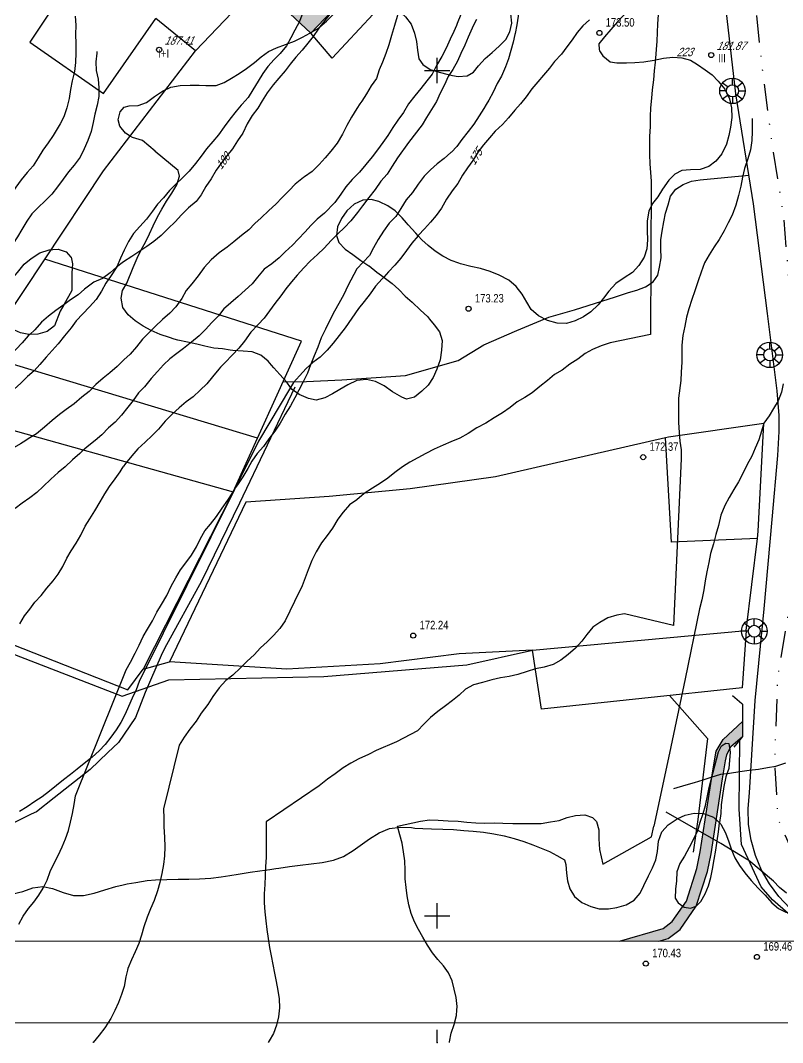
# Model space of a CAD drawing. Header units: metres. Extents: x 523256 to 524015, y 4669220 to 4669814.
# Drawn here: x 523450.7 to 523540.9, y 4669285 to 4669405.9 of the extents above; entities that cross this region are included whole.
import ezdxf
from ezdxf.enums import TextEntityAlignment as Align

# ---------------------------------------------------------------- set-up
doc = ezdxf.new("R2010")
doc.units = ezdxf.units.M
doc.header["$MEASUREMENT"] = 0
doc.header["$PDSIZE"] = -1
doc.linetypes.add('MORSE_D', pattern=[31.75, 12.7, -6.35, 0, -6.35, 0, -6.35])
for name, color, linetype in [('031006 Cota terreno', 9, 'Continuous'), ('031007 Cota edificio', 7, 'Continuous'), ('032011 Curva cada 1 m', 40, 'Continuous'), ('032015 Curva cada 5 m', 34, 'Continuous'), ('032022 Curva cada 1 m de baja fiabilidad', 40, 'Continuous'), ('032023 Curva cada 5 m de baja fiabilidad', 34, 'Continuous'), ('033006 Texto cota terreno', 9, 'Continuous'), ('033007 Texto cota edificio', 9, 'Continuous'), ('033015 Texto curva maestra', 42, 'Continuous'), ('042002 Arroyo', 4, 'Continuous'), ('042014 Rio baja fiabilidad', 142, 'Continuous'), ('052001 Edificacion', 2, 'Continuous'), ('052016 Cobertizo', 7, 'Continuous'), ('053009 Texto altura edificio predominante', 7, 'Continuous'), ('063002 Texto portal', 7, 'Continuous'), ('072001 Borde aglomerado u hormigon', 7, 'Continuous'), ('072010 Obra fabrica', 1, 'Continuous'), ('082001 Valla Alambrada', 7, 'ALAMBRADA'), ('082002 Muro Tapia', 6, 'Continuous'), ('082004 Linde', 3, 'Continuous'), ('082009 Linde Antigua', 104, 'Continuous'), ('102002 Zona arbolada', 3, 'MASA'), ('141001 Farola baculo', 7, 'Continuous'), ('202001 Eje Calle', 254, 'MORSE_D'), ('990001 Sombreados', 7, 'Continuous'), ('992007 Cuadricula', 7, 'Continuous'), ('993007 Textos cuadricula', 7, 'Continuous')]:
    doc.layers.add(name, color=color, linetype=linetype)
doc.layers.add('992006 Lineas cajetin', color=7, linetype='Continuous', lineweight=0)
doc.styles.get("Standard").update_dxf_attribs({"font": 'arial.ttf'})
doc.linetypes.add('ALAMBRADA', pattern='A,3,[131,GEOGRAMA.SHX,S=0.5,R=0,X=0,Y=0],3', length=6)
doc.linetypes.add('MASA', pattern='A,0.0001,[130,GEOGRAMA.SHX,S=0.5,R=180,X=0,Y=0],-2.9', length=2.9001)

# ---------------------------------------------------------------- blocks, each defined once
blk = doc.blocks.new('COTAP')
at = {"color": 0}
blk.add_circle((0, 0), 0.3, dxfattribs=at)
blk = doc.blocks.new('FAROLAG')
at = {"color": 0}
for p, q in [((0, 0.71), (0, 1.51)), ((-0.71, 0), (-1.51, 0)), ((-1.17, 0.96), (-0.51, 0.49)), ((1.17, 0.95), (0.55, 0.45)), ((0.71, 0), (1.51, 0)), ((-1.17, -0.95), (-0.51, -0.48)), ((0, -0.71), (0, -1.51)), ((1.13, -1), (0.51, -0.49))]:
    blk.add_line(p, q, dxfattribs=at)
for radius in [1.51, 0.71]:
    blk.add_circle((0, 0), radius, dxfattribs=at)

msp = doc.modelspace()

# ---------------------------------------------------------------- hatches: boundary and pattern name
at = {"layer": '990001 Sombreados', "true_color": 0xafafaf}
msp.add_hatch(color=253, dxfattribs=at).paths.add_polyline_path([(523479.45849, 4669409.71038), (523480.12849, 4669409.07038), (523485.04849, 4669404.39038), (523488.31849, 4669407.82038), (523487.09849, 4669408.97038), (523488.28849, 4669410.22038), (523488.74849, 4669409.79038), (523495.36849, 4669416.73038), (523495.05849, 4669417.03038), (523497.59849, 4669421.09038), (523492.15849, 4669426.41038), (523488.83849, 4669422.96038), (523479.86849, 4669414.39038), (523481.98849, 4669412.36038), (523481.26849, 4669411.61038), (523480.54849, 4669410.85038)], flags=0)
at = {"layer": '990001 Sombreados'}
msp.add_hatch(color=4, dxfattribs=at).paths.add_polyline_path([(523521.60432, 4669297.00038), (523526.77849, 4669298.51038), (523527.83849, 4669299.31038), (523529.50849, 4669301.71038), (523530.76849, 4669305.57038), (523531.15849, 4669307.55038), (523532.50849, 4669316.39038), (523532.86849, 4669318.55038), (523533.03849, 4669319.46038), (523533.84849, 4669320.83038), (523536.15849, 4669322.98038), (523536.15849, 4669322.71038), (523536.15849, 4669321.19038), (523534.76849, 4669320.02038), (523534.28849, 4669319.04038), (523534.14849, 4669318.32038), (523533.79849, 4669316.19038), (523532.43849, 4669307.33038), (523532.02849, 4669305.24038), (523530.68849, 4669301.12038), (523528.78849, 4669298.39038), (523527.36849, 4669297.32038), (523526.26831, 4669297.00038)], flags=0)

# ---------------------------------------------------------------- linework, layer by layer
at = {"layer": '032011 Curva cada 1 m'}
for points, elevation in [([(523528.21, 4669430.78), (523527.41, 4669430.02), (523520.54, 4669421.08), (523518.49, 4669418.89), (523512.4, 4669418.25), (523510.5, 4669413.83), (523510.37, 4669412.78), (523510.25, 4669411.68), (523510.13, 4669410.68), (523510.05, 4669409.66), (523509.91, 4669408.66), (523509.76, 4669407.54), (523509.59, 4669406.4), (523509.45, 4669405.39), (523509.25, 4669404.37), (523509.21, 4669404.23)], 174), ([(523526.19, 4669406.56), (523526.08, 4669405.51), (523526.02, 4669403.45), (523525.81, 4669400.97), (523525.7, 4669399.95), (523525.61, 4669398.88), (523525.47, 4669397.72), (523525.38, 4669396.71), (523525.26, 4669395.58), (523525.21, 4669394.55), (523525.22, 4669393.35), (523525.16, 4669392.17), (523525.14, 4669391.15), (523525.14, 4669390.06), (523525.18, 4669388.96), (523525.25, 4669387.91), (523525.36, 4669386.89), (523525.27, 4669368.76), (523520.47, 4669367.76), (523519.42, 4669367.42), (523518.41, 4669366.99), (523517.52, 4669366.52), (523516.65, 4669365.86), (523515.72, 4669365.23), (523514.82, 4669364.54), (523513.9, 4669364.01), (523513.07, 4669363.31), (523512.17, 4669362.59), (523511.25, 4669361.86), (523510.4, 4669361.32), (523509.48, 4669360.78), (523508.64, 4669360.11), (523507.73, 4669359.51), (523506.76, 4669358.9), (523505.76, 4669358.27), (523504.7, 4669357.71), (523503.69, 4669357.04), (523502.69, 4669356.49), (523501.64, 4669356.05), (523500.71, 4669355.67), (523499.67, 4669355.21), (523498.68, 4669354.7), (523497.74, 4669354.16), (523496.79, 4669353.64), (523495.92, 4669353.1), (523495.01, 4669352.44), (523494.17, 4669351.75), (523493.3, 4669351.18), (523492.37, 4669350.59), (523491.35, 4669349.94), (523490.5, 4669349.22), (523489.65, 4669348.59), (523488.88, 4669347.76), (523488.25, 4669346.92), (523487.61, 4669345.85), (523486.97, 4669344.97), (523486.32, 4669344.11), (523485.69, 4669343.06), (523485.18, 4669342.04), (523484.75, 4669340.93), (523484.39, 4669339.98), (523484.04, 4669339.04), (523483.14, 4669337.19), (523482.01, 4669334.89), (523481.37, 4669333.97), (523480.65, 4669333.14), (523479.88, 4669332.42), (523479.11, 4669331.71), (523478.34, 4669330.88), (523477.53, 4669330.1), (523476.71, 4669329.32), (523475.83, 4669328.46), (523474.99, 4669327.82), (523474.19, 4669326.98), (523473.47, 4669325.95), (523472.88, 4669325), (523472.08, 4669323.96), (523471.47, 4669323), (523470.75, 4669322.07), (523470.07, 4669321.12), (523469.48, 4669320.18), (523467.63, 4669312.64), (523467.65, 4669311.51), (523467.67, 4669310.51), (523467.73, 4669309.29), (523467.77, 4669308.15), (523467.74, 4669307.08), (523467.63, 4669306.07), (523467.42, 4669305), (523467.19, 4669303.92), (523466.9, 4669302.95), (523466.5, 4669301.8), (523466.09, 4669300.83), (523465.68, 4669299.82), (523465.3, 4669298.7), (523465, 4669297.72), (523464.7, 4669296.71), (523464.28, 4669295.74), (523463.81, 4669294.78), (523463.4, 4669293.78), (523463.35, 4669293.57)], 173), ([(523484.09, 4669406.85), (523483.71, 4669405.78), (523483.17, 4669404.75), (523482.69, 4669403.86), (523482.18, 4669402.9), (523481.44, 4669402.01), (523480.7, 4669401.29), (523479.98, 4669400.46), (523479.36, 4669399.62), (523478.83, 4669398.73), (523478.2, 4669397.72), (523477.64, 4669396.81), (523476.91, 4669396), (523476.8, 4669395.88)], 179), ([(523502.83, 4669406.61), (523502.38, 4669405.56), (523502.29, 4669405.33)], 177), ([(523457.16, 4669406.4), (523457.23, 4669405.35), (523457.21, 4669404.23), (523457.22, 4669403.17), (523457.24, 4669402.09), (523457.2, 4669400.94), (523457.07, 4669399.87), (523456.82, 4669398.77), (523456.6, 4669397.74), (523456.43, 4669396.68), (523456.16, 4669395.57), (523455.8, 4669394.5), (523455.38, 4669393.66), (523454.55, 4669392.31), (523453.98, 4669391.44), (523453.32, 4669390.57), (523452.79, 4669389.65), (523452.2, 4669388.71), (523451.46, 4669387.91), (523450.76, 4669387.05), (523450.13, 4669386.18), (523449.55, 4669385.33), (523449.46, 4669385.22)], 182), ([(523504.65, 4669406.02), (523504.48, 4669405.67)], 176), ([(523459.74, 4669402.24), (523459.71, 4669402.04), (523459.62, 4669401.03), (523459.64, 4669399.97), (523459.88, 4669398.97), (523459.96, 4669397.95), (523459.94, 4669396.9), (523459.75, 4669395.9), (523459.48, 4669394.84), (523459.28, 4669393.83), (523459.04, 4669392.79), (523458.64, 4669391.72), (523458.21, 4669390.73), (523457.74, 4669389.74), (523457.05, 4669388.8), (523456.37, 4669387.99), (523455.75, 4669387.13), (523455.06, 4669386.22)], 181), ([(523490.86, 4669396.05), (523490.5, 4669395.51), (523489.86, 4669394.45), (523489.33, 4669393.48), (523488.81, 4669392.46), (523488.18, 4669391.41), (523487.43, 4669390.43), (523486.74, 4669389.67), (523486.05, 4669388.87), (523485.2, 4669388.04), (523484.29, 4669387.41)], 178), ([(523505.83, 4669395.97), (523505.54, 4669395.48), (523504.99, 4669394.61), (523504.35, 4669393.65), (523503.68, 4669392.77), (523502.94, 4669391.81), (523502.33, 4669391), (523501.69, 4669390.33)], 174), ([(523537.3, 4669394.32), (523537.28, 4669393.87), (523537.28, 4669392.78), (523537.26, 4669391.71), (523537.12, 4669390.59), (523536.79, 4669389.52), (523536.39, 4669388.38), (523536.15, 4669387.36), (523535.95, 4669386.29), (523535.7, 4669385.2), (523535.38, 4669384.07), (523534.94, 4669382.89), (523534.47, 4669381.97), (523533.98, 4669381.01), (523533.4, 4669380), (523532.8, 4669379.11), (523532.22, 4669378.19), (523531.66, 4669377.23), (523531.25, 4669376.15), (523530.91, 4669375.09), (523530.5, 4669373.91), (523530.14, 4669372.89), (523529.8, 4669371.78), (523529.53, 4669370.8), (523529.31, 4669369.74), (523529.08, 4669368.65), (523528.97, 4669367.5), (523528.98, 4669366.5), (523528.97, 4669365.47), (523528.91, 4669364.32), (523528.84, 4669363.3), (523528.56, 4669361.23), (523528.57, 4669359.41), (523528.59, 4669358.34), (523528.65, 4669357.16), (523528.75, 4669356.15), (523528.9, 4669355.11), (523528.89, 4669354.06), (523527.97, 4669334.34), (523522.18, 4669335.72), (523521.29, 4669335.57), (523520.21, 4669335.24), (523519.27, 4669334.7), (523518.44, 4669334.12), (523517.73, 4669333.29), (523517.12, 4669332.48), (523516.38, 4669331.65), (523515.52, 4669330.9), (523514.65, 4669330.23), (523513.73, 4669329.74), (523512.68, 4669329.41), (523511.67, 4669329.19), (523510.65, 4669328.9), (523509.57, 4669328.54), (523508.52, 4669328.32), (523507.52, 4669328.15), (523506.49, 4669327.9), (523505.37, 4669327.61), (523504.33, 4669327.31), (523503.38, 4669326.82), (523502.62, 4669326.1), (523501.82, 4669325.47), (523501, 4669324.82), (523500.1, 4669324.15), (523499.23, 4669323.45), (523498.43, 4669322.67), (523497.69, 4669321.89), (523495.19, 4669320.58), (523492.79, 4669319.56), (523491.89, 4669319.07), (523490.74, 4669318.55), (523489.78, 4669318.04), (523488.88, 4669317.49), (523487.93, 4669316.8), (523487.04, 4669316.14), (523486.03, 4669315.35), (523479.75, 4669311.13), (523479.78, 4669310.04), (523479.75, 4669308.96), (523479.76, 4669307.91), (523479.76, 4669306.9), (523479.7, 4669305.81), (523479.64, 4669304.74), (523479.6, 4669303.7), (523479.52, 4669302.61), (523479.52, 4669301.52), (523479.61, 4669300.45), (523479.71, 4669299.38), (523479.83, 4669298.38)], 172), ([(523475.55, 4669372.48), (523474.77, 4669371.79), (523474.11, 4669370.96), (523473.34, 4669370.18), (523472.6, 4669369.37), (523471.85, 4669368.59), (523470.92, 4669367.85), (523470.79, 4669367.75)], 177), ([(523478.84, 4669369.96), (523478.78, 4669369.9), (523477.94, 4669369.03), (523477.22, 4669367.96), (523476.55, 4669367.14), (523475.75, 4669366.32), (523474.9, 4669365.45), (523474.37, 4669364.88)], 176), ([(523485.03, 4669365.18), (523484.66, 4669364.17), (523484.12, 4669363.1), (523483.62, 4669362.18), (523483.17, 4669361.26), (523482.63, 4669360.33), (523482.01, 4669359.33), (523481.57, 4669358.56)], 174), ([(523540.97, 4669362.94), (523540.77, 4669361.95), (523540.37, 4669360.91), (523539.83, 4669359.99), (523539.3, 4669359.13), (523538.69, 4669358.29), (523538.42, 4669357.32), (523538.07, 4669356.3), (523537.64, 4669355.31), (523537.24, 4669354.37), (523536.7, 4669353.38), (523536.21, 4669352.31), (523535.69, 4669351.35), (523535.13, 4669350.41), (523534.56, 4669349.49), (523534.08, 4669348.53), (523533.6, 4669347.37), (523533.32, 4669346.18), (523533, 4669345.1), (523532.72, 4669343.98), (523532.37, 4669342.85), (523532.15, 4669341.8), (523531.93, 4669340.67), (523531.74, 4669339.63), (523531.59, 4669338.55), (523531.35, 4669337.37), (523531.05, 4669336.3), (523529.36, 4669328.02), (523527.5, 4669319.25)], 171), ([(523451.31, 4669356.22), (523450.69, 4669355.83), (523449.65, 4669355.22)], 178), ([(523457.96, 4669354.92), (523457.72, 4669354.69), (523456.83, 4669353.95), (523455.98, 4669353.11), (523455.13, 4669352.42), (523454.26, 4669351.63), (523453.38, 4669350.77), (523452.62, 4669350.07), (523451.8, 4669349.43), (523450.87, 4669348.81), (523450.05, 4669348.16)], 177), ([(523450.59, 4669334.55), (523451.15, 4669335.49), (523451.81, 4669336.27), (523452.4, 4669337.1), (523453.12, 4669337.9), (523453.81, 4669338.76), (523454.54, 4669339.6), (523455.14, 4669340.4), (523455.69, 4669341.32), (523456.18, 4669342.29), (523456.69, 4669343.18), (523457.27, 4669344.06), (523457.81, 4669345.03), (523458.34, 4669346.07), (523458.88, 4669346.95), (523459.48, 4669347.9), (523460.13, 4669348.96), (523460.68, 4669349.9), (523461.24, 4669350.79), (523461.88, 4669351.68), (523462.47, 4669352.53), (523462.85, 4669353.12)], 176), ([(523450.47, 4669298.99), (523451.02, 4669299.96), (523451.63, 4669300.84), (523452.26, 4669301.61), (523452.86, 4669302.42), (523453.38, 4669303.28), (523453.84, 4669304.22), (523454.2, 4669305.23), (523454.65, 4669306.15), (523455.14, 4669307.11), (523455.63, 4669308.14), (523456.02, 4669309.09), (523456.37, 4669310.09), (523456.62, 4669311.06), (523456.83, 4669312.08), (523457.03, 4669313.15), (523457.21, 4669314.19), (523463.21, 4669329.11), (523463.69, 4669330), (523464.25, 4669331.06), (523464.74, 4669332.01), (523465.22, 4669333.02), (523465.72, 4669333.91), (523466.31, 4669334.9), (523466.82, 4669335.9), (523467.39, 4669336.81), (523468.02, 4669337.9), (523468.53, 4669338.98), (523469.07, 4669339.96), (523469.63, 4669340.91), (523470.26, 4669341.74), (523470.93, 4669342.67), (523471.54, 4669343.64), (523472, 4669344.63), (523472.51, 4669345.52), (523473.18, 4669346.32), (523473.87, 4669347.24), (523474.56, 4669348.23), (523475.22, 4669349.17), (523475.83, 4669350.06), (523476.19, 4669350.69)], 174), ([(523502.34, 4669288.82), (523502.37, 4669289.25), (523502.25, 4669290.32), (523502.04, 4669291.33), (523501.77, 4669292.29), (523501.35, 4669293.23), (523500.75, 4669294.06), (523500.09, 4669294.84), (523499.44, 4669295.63), (523498.85, 4669296.51), (523498.3, 4669297.48), (523497.82, 4669298.38), (523497.34, 4669299.3), (523496.95, 4669300.28), (523496.67, 4669301.3), (523496.46, 4669302.34), (523496.34, 4669303.35), (523496.23, 4669304.38), (523496.22, 4669305.4), (523496.19, 4669306.51), (523496.04, 4669307.55), (523495.86, 4669308.57), (523495.6, 4669309.58), (523495.33, 4669310.59), (523498.04, 4669311.2), (523499.09, 4669311.33), (523500.14, 4669311.29), (523501.32, 4669311.24), (523502.5, 4669311.18), (523503.52, 4669311.07), (523504.6, 4669310.98), (523505.67, 4669310.95), (523506.75, 4669310.98), (523507.79, 4669310.94), (523508.95, 4669310.91), (523510.08, 4669310.92), (523511.23, 4669310.92), (523512.34, 4669310.93), (523513.42, 4669311.1), (523514.44, 4669311.27), (523515.41, 4669311.63), (523516.39, 4669311.84), (523517.49, 4669311.92), (523518.38, 4669311.61), (523518.88, 4669311.15), (523519.13, 4669310.15), (523519.14, 4669309.08), (523519.23, 4669307.84), (523519.64, 4669306.11), (523525.4, 4669309.34), (523525.66, 4669310.59)], 171), ([(523541.36, 4669302.69), (523540.55, 4669303.36), (523539.84, 4669304.09), (523536.9, 4669306.53), (523536.64, 4669306.68)], 169)]:
    msp.add_lwpolyline(points, dxfattribs=dict(at, elevation=elevation))
at = {"layer": '032015 Curva cada 5 m'}
for points, elevation in [([(523487.45849, 4669406.92038), (523487.17849, 4669406.50038), (523486.53849, 4669405.69038), (523486.11849, 4669405.15038)], 180), ([(523497.74849, 4669380.43038), (523497.02849, 4669379.55038), (523496.36849, 4669378.69038), (523495.70849, 4669377.78038), (523495.01849, 4669376.97038), (523494.24849, 4669376.16038), (523493.68849, 4669375.53038)], 175), ([(523464.93849, 4669378.71038), (523464.79849, 4669378.62038), (523463.86849, 4669377.99038), (523462.89849, 4669377.35038), (523462.04849, 4669376.73038), (523461.28849, 4669376.07038), (523460.37849, 4669375.40038), (523459.35849, 4669374.96038), (523458.27849, 4669374.13038), (523457.49849, 4669373.46038), (523456.58849, 4669372.85038), (523455.80849, 4669372.28038)], 180), ([(523451.78849, 4669368.77038), (523451.59849, 4669368.59038), (523450.88849, 4669367.76038), (523450.16849, 4669367.02038), (523449.34849, 4669366.19038), (523448.53849, 4669365.50038)], 180), ([(523482.64849, 4669362.50038), (523478.84849, 4669356.13038), (523464.73849, 4669327.73038), (523464.36849, 4669326.73038), (523463.91849, 4669325.73038), (523463.48849, 4669324.76038), (523463.05849, 4669323.83038), (523462.55849, 4669322.87038), (523462.00849, 4669321.99038), (523461.38849, 4669321.13038), (523460.70849, 4669320.26038), (523459.98849, 4669319.50038), (523459.15849, 4669318.76038), (523458.23849, 4669318.01038), (523457.37849, 4669317.35038), (523456.58849, 4669316.71038), (523455.78849, 4669316.08038), (523454.94849, 4669315.41038), (523454.13849, 4669314.72038), (523453.26849, 4669314.08038), (523452.38849, 4669313.50038), (523451.48849, 4669312.90038), (523450.57849, 4669312.34038)], 175), ([(523531.48849, 4669312.08038), (523531.76849, 4669313.06038), (523532.02849, 4669314.18038), (523532.22849, 4669315.18038), (523533.29849, 4669319.39038), (523533.67849, 4669320.09038), (523534.17849, 4669320.41038), (523534.53849, 4669320.37038), (523534.68849, 4669319.35038), (523534.53849, 4669317.41038), (523534.18849, 4669316.42038), (523533.93849, 4669315.30038), (523533.76849, 4669314.22038), (523533.64849, 4669313.14038), (523533.57849, 4669312.09038), (523533.44849, 4669311.05038), (523533.43849, 4669310.99038)], 170)]:
    msp.add_lwpolyline(points, dxfattribs=dict(at, elevation=elevation))
at = {"layer": '032022 Curva cada 1 m de baja fiabilidad'}
for points, elevation in [([(523495.57, 4669409), (523495.51, 4669408.54), (523495.48, 4669407.38), (523495.28, 4669406.39), (523494.95, 4669405.31), (523494.6, 4669404.13), (523494.3, 4669403.01), (523493.95, 4669402.01), (523493.55, 4669400.99), (523493.14, 4669400.05), (523492.84, 4669399.06), (523492.21, 4669398.17), (523491.65, 4669397.23), (523491.09, 4669396.38), (523490.86, 4669396.05)], 178), ([(523502.29, 4669405.33), (523502, 4669404.6), (523501.56, 4669403.68), (523501.09, 4669402.64), (523500.55, 4669401.64), (523499.93, 4669400.57), (523499.42, 4669399.55), (523498.79, 4669398.75), (523498.08, 4669397.86), (523497.35, 4669396.98), (523496.63, 4669396.03), (523496.02, 4669395.04), (523495.36, 4669394.13), (523494.77, 4669393.25), (523494.16, 4669392.31), (523493.58, 4669391.47), (523492.94, 4669390.62), (523492.33, 4669389.78), (523491.58, 4669388.85), (523490.81, 4669387.98), (523489.94, 4669387.08), (523489.19, 4669386.24), (523488.61, 4669385.36), (523487.88, 4669384.37), (523486.69, 4669383.12), (523485.82, 4669382.42), (523485.05, 4669381.66), (523484.38, 4669380.89), (523483.57, 4669380.05), (523482.87, 4669379.32), (523482.03, 4669378.54), (523481.31, 4669377.82), (523480.42, 4669377.12), (523479.54, 4669376.47), (523478.75, 4669375.54), (523478.1, 4669374.75), (523477.28, 4669374), (523476.44, 4669373.25), (523475.57, 4669372.5), (523475.55, 4669372.48)], 177), ([(523504.48, 4669405.67), (523504.17, 4669405.01), (523503.68, 4669403.94), (523503.29, 4669402.97), (523502.83, 4669402), (523502.43, 4669401.08), (523501.86, 4669400.12), (523501.33, 4669399.26), (523500.88, 4669398.3), (523500.37, 4669397.3), (523499.93, 4669396.33), (523499.32, 4669395.39), (523498.73, 4669394.43), (523498.23, 4669393.55), (523496.6, 4669391.48), (523495.31, 4669389.64), (523494.69, 4669388.69), (523494.1, 4669387.71), (523493.33, 4669386.9), (523492.67, 4669385.91), (523491.93, 4669384.95), (523491.16, 4669383.98), (523490.56, 4669383.18), (523489.79, 4669382.19), (523489.06, 4669381.4), (523488.26, 4669380.68), (523487.47, 4669379.87), (523486.65, 4669378.98), (523485.84, 4669378.23), (523484.98, 4669377.45), (523484.23, 4669376.63), (523483.44, 4669375.79), (523482.77, 4669374.99), (523482.11, 4669374.17), (523481.52, 4669373.35), (523480.78, 4669372.43), (523480.17, 4669371.54), (523479.53, 4669370.69), (523478.84, 4669369.96)], 176), ([(523509.21, 4669404.23), (523508.99, 4669403.34), (523508.74, 4669402.34), (523508.47, 4669401.35), (523508.11, 4669400.41), (523507.63, 4669399.32), (523507.12, 4669398.45), (523506.62, 4669397.43), (523506.14, 4669396.49), (523505.83, 4669395.97)], 174), ([(523476.8, 4669395.88), (523476.2, 4669395.19), (523475.48, 4669394.25), (523474.81, 4669393.31), (523474.13, 4669392.37), (523473.44, 4669391.59), (523472.69, 4669390.71), (523472.08, 4669389.86), (523471.41, 4669388.99), (523470.65, 4669388.09), (523469.83, 4669387.25), (523469.1, 4669386.57), (523468.32, 4669385.8), (523467.6, 4669384.93), (523466.91, 4669384.16), (523466.3, 4669383.33), (523465.6, 4669382.39), (523464.8, 4669381.53), (523464.07, 4669380.7), (523463.48, 4669379.76), (523462.94, 4669378.73), (523462.53, 4669377.8), (523462.1, 4669376.78), (523461.41, 4669375.74), (523460.8, 4669374.85), (523460.29, 4669373.88), (523459.66, 4669372.89), (523458.84, 4669372.03), (523458.06, 4669371.2), (523457.27, 4669370.37), (523456.68, 4669369.53), (523455.89, 4669368.62), (523455.14, 4669367.66), (523454.45, 4669366.88), (523453.73, 4669366.08), (523452.99, 4669365.22), (523452.32, 4669364.46), (523451.53, 4669363.81), (523450.72, 4669363), (523449.94, 4669362.3)], 179), ([(523501.69, 4669390.33), (523501.63, 4669390.27), (523500.82, 4669389.59), (523500, 4669388.94), (523499.21, 4669388.25), (523498.48, 4669387.49), (523497.75, 4669386.56), (523497.1, 4669385.56), (523496.34, 4669384.68), (523495.7, 4669383.66), (523495.1, 4669382.72), (523494.34, 4669381.92), (523493.65, 4669381), (523493.03, 4669379.99), (523492.49, 4669379), (523491.99, 4669378.1), (523490.5, 4669376.54), (523489.43, 4669374.53), (523488.96, 4669373.51), (523488.36, 4669372.44), (523487.85, 4669371.5), (523487.29, 4669370.47), (523486.78, 4669369.39), (523486.28, 4669368.35), (523485.87, 4669367.28), (523485.45, 4669366.25), (523485.06, 4669365.24), (523485.03, 4669365.18)], 174), ([(523484.29, 4669387.41), (523484.18, 4669387.33), (523483.2, 4669386.56), (523482.5, 4669385.8), (523481.66, 4669384.95), (523480.91, 4669384.19), (523480.07, 4669383.41), (523479.17, 4669382.56), (523478.43, 4669381.88), (523477.71, 4669381.15), (523476.86, 4669380.46), (523475.93, 4669379.72), (523475.14, 4669379.08), (523474.21, 4669378.4), (523473.27, 4669377.6), (523472.42, 4669376.67), (523471.7, 4669375.7), (523470.98, 4669374.74), (523470.31, 4669373.96), (523469.78, 4669373), (523469.06, 4669372.02), (523468.35, 4669371.3), (523467.5, 4669370.54), (523466.62, 4669369.72), (523465.91, 4669369.01), (523465.12, 4669368.19), (523464.42, 4669367.29), (523463.68, 4669366.44), (523462.93, 4669365.77), (523462.11, 4669364.99), (523461.25, 4669364.24), (523460.47, 4669363.59), (523459.62, 4669362.83), (523458.8, 4669362.02), (523457.96, 4669361.33), (523457.03, 4669360.55), (523456.11, 4669359.88), (523455.29, 4669359.3), (523454.44, 4669358.6), (523453.52, 4669357.8), (523452.57, 4669357), (523451.59, 4669356.4), (523451.31, 4669356.22)], 178), ([(523455.06, 4669386.22), (523454.4, 4669385.35), (523453.57, 4669384.52), (523452.8, 4669383.83), (523452.01, 4669383.02), (523451.42, 4669382.18), (523450.83, 4669381.17), (523450.33, 4669380.3), (523449.74, 4669379.4), (523449.08, 4669378.43)], 181), ([(523470.79, 4669367.75), (523469.97, 4669367.12), (523469.18, 4669366.5), (523468.36, 4669365.88), (523467.62, 4669365.17), (523466.91, 4669364.4), (523466.16, 4669363.54), (523465.37, 4669362.58), (523464.67, 4669361.85), (523464.03, 4669360.94), (523463.39, 4669360.15), (523462.66, 4669359.21), (523461.91, 4669358.4), (523461.11, 4669357.73), (523460.3, 4669356.88), (523459.52, 4669356.23), (523458.57, 4669355.48), (523457.96, 4669354.92)], 177), ([(523474.37, 4669364.88), (523474.16, 4669364.65), (523473.4, 4669363.77), (523472.73, 4669362.93), (523471.97, 4669362.16), (523471.11, 4669361.4), (523470.29, 4669360.78), (523469.47, 4669360.08), (523468.63, 4669359.32), (523467.81, 4669358.52), (523467.04, 4669357.56), (523466.26, 4669356.8), (523465.45, 4669356.02), (523464.57, 4669355.25), (523463.85, 4669354.41), (523463.11, 4669353.5), (523462.85, 4669353.12)], 176), ([(523481.57, 4669358.56), (523481.42, 4669358.29), (523480.81, 4669357.32), (523480.09, 4669356.42), (523479.45, 4669355.51), (523478.72, 4669354.67), (523478.08, 4669353.78), (523477.59, 4669352.9), (523477.01, 4669351.93), (523476.44, 4669351.09), (523476.19, 4669350.69)], 174), ([(523527.5, 4669319.25), (523525.66, 4669310.59)], 171), ([(523528.02, 4669315.06), (523529.47, 4669315.47), (523530.46, 4669315.75), (523531.5, 4669316.08), (523532.45, 4669316.41), (523533.6, 4669316.73), (523534.63, 4669316.88), (523535.83, 4669317.06), (523536.94, 4669317.21), (523538.06, 4669317.35), (523539.12, 4669317.52), (523540.12, 4669317.7), (523541.27, 4669318.08)], 169), ([(523536.64, 4669306.68), (523533.58, 4669308.56), (523527.13, 4669312.25)], 169), ([(523479.83, 4669298.38), (523479.99, 4669297.31), (523480.17, 4669296.26), (523480.37, 4669295.25), (523480.56, 4669294.25), (523480.75, 4669293.2), (523480.97, 4669292.22), (523481.16, 4669291.17), (523481.3, 4669290.16), (523481.33, 4669289.09), (523481.21, 4669288.04), (523481, 4669287.06), (523480.64, 4669286.08), (523480.13, 4669285.19), (523480.00909, 4669285)], 172), ([(523463.35, 4669293.57), (523463.17, 4669292.77), (523462.94, 4669291.64), (523462.66, 4669290.67), (523462.28, 4669289.73), (523461.86, 4669288.8), (523461.37, 4669287.85), (523460.68, 4669286.75), (523459.98, 4669285.86), (523459.27, 4669285.02), (523459.25329, 4669285)], 173), ([(523501.47376, 4669285), (523501.46, 4669285.1), (523501.68, 4669286.12), (523502.04, 4669287.15), (523502.3, 4669288.19), (523502.34, 4669288.82)], 171)]:
    msp.add_lwpolyline(points, dxfattribs=dict(at, elevation=elevation))
at = {"layer": '032023 Curva cada 5 m de baja fiabilidad'}
for points, elevation in [([(523518.02849, 4669405.98038), (523517.25849, 4669405.28038), (523516.56849, 4669404.50038), (523515.97849, 4669403.60038), (523515.37849, 4669402.77038), (523514.73849, 4669401.91038), (523513.91849, 4669401.06038), (523513.29849, 4669400.27038), (523512.60849, 4669399.44038), (523511.91849, 4669398.66038), (523511.19849, 4669397.80038), (523510.53849, 4669396.87038), (523509.86849, 4669396.05038), (523509.20849, 4669395.28038), (523508.46849, 4669394.37038), (523507.74849, 4669393.61038), (523506.85849, 4669392.81038), (523506.20849, 4669392.03038), (523505.49849, 4669391.21038), (523504.87849, 4669390.36038), (523504.23849, 4669389.34038), (523503.59849, 4669388.48038), (523503.01849, 4669387.60038), (523502.45849, 4669386.61038), (523501.79849, 4669385.74038), (523501.12849, 4669384.75038), (523500.51849, 4669383.69038), (523499.90849, 4669382.83038), (523499.21849, 4669382.04038), (523498.52849, 4669381.27038), (523497.80849, 4669380.50038), (523497.74849, 4669380.43038)], 175), ([(523486.11849, 4669405.15038), (523485.91849, 4669404.88038), (523485.33849, 4669404.00038), (523484.69849, 4669403.21038), (523484.01849, 4669402.38038), (523483.28849, 4669401.57038), (523482.62849, 4669400.75038), (523481.99849, 4669399.94038), (523481.24849, 4669399.07038), (523480.58849, 4669398.29038), (523479.86849, 4669397.34038), (523479.30849, 4669396.39038), (523478.76849, 4669395.53038), (523478.10849, 4669394.65038), (523477.52849, 4669393.68038), (523477.00849, 4669392.59038), (523476.36849, 4669391.67038), (523475.78849, 4669390.73038), (523475.09849, 4669389.88038), (523474.48849, 4669389.07038), (523473.86849, 4669388.18038), (523473.25849, 4669387.19038), (523472.61849, 4669386.25038), (523472.08849, 4669385.29038), (523471.46849, 4669384.50038), (523470.57849, 4669383.73038), (523469.75849, 4669382.92038), (523468.97849, 4669382.09038), (523468.15849, 4669381.29038), (523467.31849, 4669380.48038), (523466.45849, 4669379.77038), (523465.63849, 4669379.18038), (523464.93849, 4669378.71038)], 180), ([(523493.68849, 4669375.53038), (523493.50849, 4669375.33038), (523492.70849, 4669374.47038), (523492.08849, 4669373.56038), (523491.36849, 4669372.65038), (523490.68849, 4669371.84038), (523489.11849, 4669369.55038), (523487.70849, 4669367.75038), (523487.00849, 4669366.89038), (523486.14849, 4669366.06038), (523485.29849, 4669365.43038), (523484.50849, 4669364.74038), (523483.69849, 4669363.86038), (523483.00849, 4669363.10038), (523482.64849, 4669362.50038)], 175), ([(523455.80849, 4669372.28038), (523455.70849, 4669372.20038), (523454.85849, 4669371.60038), (523454.00849, 4669370.92038), (523453.16849, 4669370.20038), (523452.36849, 4669369.32038), (523451.78849, 4669368.77038)], 180), ([(523531.48849, 4669312.08038), (523531.47849, 4669312.04038), (523531.11849, 4669311.04038), (523530.82849, 4669310.03038), (523530.33849, 4669309.06038), (523529.85849, 4669308.09038), (523529.29849, 4669307.05038), (523528.74849, 4669306.17038), (523528.38849, 4669305.19038), (523528.32849, 4669304.15038), (523528.20849, 4669303.16038), (523528.17849, 4669302.09038), (523528.53849, 4669301.51038), (523529.26849, 4669301.00038), (523530.01849, 4669300.88038), (523530.68849, 4669301.12038), (523531.23849, 4669301.68038), (523531.73849, 4669302.58038), (523532.13849, 4669303.54038), (523532.38849, 4669304.53038), (523532.58849, 4669305.51038), (523532.79849, 4669306.66038), (523532.99849, 4669307.74038), (523533.16849, 4669308.87038), (523533.29849, 4669309.91038), (523533.43849, 4669310.99038)], 170)]:
    msp.add_lwpolyline(points, dxfattribs=dict(at, elevation=elevation))
at = {"layer": '042002 Arroyo', "flags": 128}
msp.add_lwpolyline([(523483.16849, 4669362.53038), (523476.62849, 4669348.82038), (523475.87849, 4669347.28038), (523472.11849, 4669339.57038), (523467.72849, 4669331.63038), (523467.34849, 4669330.77038), (523465.44849, 4669326.42038), (523464.28849, 4669323.47038), (523462.26849, 4669320.51038), (523461.02849, 4669319.32038), (523458.92849, 4669317.31038), (523454.66849, 4669313.95038), (523452.57849, 4669312.30038), (523451.96849, 4669312.00038), (523446.50849, 4669309.33038), (523442.43849, 4669306.50038), (523431.42849, 4669301.22038), (523422.32912, 4669297.00038)], dxfattribs=at)
at = {"layer": '042014 Rio baja fiabilidad', "flags": 128}
for points in [[(523521.60432, 4669297.00038), (523526.77849, 4669298.51038), (523527.83849, 4669299.31038), (523529.50849, 4669301.71038), (523530.76849, 4669305.57038), (523531.15849, 4669307.55038), (523532.50849, 4669316.39038), (523532.86849, 4669318.55038), (523533.03849, 4669319.46038), (523533.84849, 4669320.83038), (523536.15849, 4669322.98038)], [(523526.26831, 4669297.00038), (523527.36849, 4669297.32038), (523528.78849, 4669298.39038), (523530.68849, 4669301.12038), (523532.02849, 4669305.24038), (523532.43849, 4669307.33038), (523533.79849, 4669316.19038), (523534.14849, 4669318.32038), (523534.28849, 4669319.04038), (523534.76849, 4669320.02038), (523536.15849, 4669321.19038)]]:
    msp.add_lwpolyline(points, dxfattribs=at)
at = {"layer": '052001 Edificacion', "flags": 128}
msp.add_lwpolyline([(523492.15849, 4669426.41038), (523497.59849, 4669421.09038), (523495.05849, 4669417.03038), (523495.36849, 4669416.73038), (523488.74849, 4669409.79038), (523488.28849, 4669410.22038), (523487.09849, 4669408.97038), (523488.31849, 4669407.82038), (523485.04849, 4669404.39038), (523480.12849, 4669409.07038), (523479.45849, 4669409.71038)], dxfattribs=at)
at = {"layer": '052016 Cobertizo', "flags": 128}
msp.add_lwpolyline([(523511.28849, 4669331.43038), (523536.59849, 4669333.76038), (523536.10849, 4669326.97038), (523512.34849, 4669324.44038), (523511.28849, 4669331.43038)], dxfattribs=at)
at = {"layer": '072001 Borde aglomerado u hormigon', "flags": 128}
msp.add_lwpolyline([(523548.11434, 4669297.00038), (523546.47849, 4669297.90038), (523544.78849, 4669298.71038), (523543.19849, 4669299.72038), (523541.74849, 4669300.91038), (523540.45849, 4669302.27038), (523539.33849, 4669303.77038), (523538.40849, 4669305.40038), (523537.67849, 4669307.14038), (523537.16849, 4669308.94038), (523536.86849, 4669310.80038), (523536.80849, 4669312.68038), (523536.96849, 4669314.55038), (523537.64849, 4669325.46038), (523538.70849, 4669336.32038), (523539.64849, 4669346.88038), (523540.32849, 4669354.45038), (523540.48849, 4669357.29038), (523540.47849, 4669359.16038), (523540.25849, 4669362.09038), (523539.12849, 4669371.23038), (523537.43849, 4669384.23038), (523535.35849, 4669397.23038), (523533.69849, 4669411.67038)], dxfattribs=at)
at = {"layer": '072010 Obra fabrica', "flags": 128}
msp.add_lwpolyline([(523534.96849, 4669326.06038), (523536.07849, 4669325.09038), (523536.14849, 4669325.02038), (523536.15849, 4669322.72038), (523536.15849, 4669322.71038), (523536.15849, 4669321.19038), (523535.84849, 4669320.81038), (523535.14849, 4669319.93038)], dxfattribs=at)
at = {"layer": '082001 Valla Alambrada', "flags": 128}
for points in [[(523458.14798, 4669412.92962), (523451.78849, 4669403.35038), (523460.52849, 4669397.27038), (523466.71652, 4669406.13757)], [(523471.41849, 4669402.31038), (523466.71652, 4669406.13757)], [(523478.74849, 4669356.51038), (523446.03849, 4669366.34038), (523427.70849, 4669377.98038), (523416.59989, 4669385.47249)], [(523475.87849, 4669350.16038), (523483.93849, 4669367.97038), (523453.56849, 4669377.66038)], [(523441.70849, 4669359.70038), (523475.87849, 4669350.16038)], [(523537.91445, 4669344.64021), (523538.01849, 4669345.50038), (523538.66849, 4669358.25038), (523527.39849, 4669356.60038), (523527.03861, 4669356.51828)], [(523527.03861, 4669356.51828), (523506.92849, 4669351.93038), (523496.81849, 4669350.51038), (523487.23849, 4669349.60038), (523477.35849, 4669348.92038), (523468.30849, 4669330.04038)], [(523537.91445, 4669344.64021), (523527.74849, 4669344.21038), (523527.03861, 4669356.51828)], [(523475.87849, 4669350.16038), (523465.20849, 4669329.17038)], [(523536.59849, 4669333.76038), (523537.91445, 4669344.64021)], [(523428.45849, 4669340.46038), (523463.37849, 4669326.73038), (523465.20849, 4669329.17038)], [(523414.69141, 4669297.00038), (523406.53849, 4669300.01038), (523408.01849, 4669305.93038), (523411.05849, 4669317.96038), (523412.29849, 4669322.93038), (523428.49849, 4669335.59038), (523441.58849, 4669334.13038), (523462.71849, 4669325.97038), (523468.25849, 4669327.92038), (523486.59849, 4669328.31038), (523503.52849, 4669329.69038), (523511.28849, 4669331.43038), (523502.60849, 4669330.99038), (523493.25849, 4669329.82038), (523482.21849, 4669329.17038), (523468.30849, 4669330.04038)], [(523465.20849, 4669329.17038), (523468.30849, 4669330.04038)], [(523527.49849, 4669326.05038), (523531.99849, 4669320.96038), (523530.86849, 4669311.37038), (523530.29849, 4669307.51038)]]:
    msp.add_lwpolyline(points, dxfattribs=at)
at = {"layer": '082002 Muro Tapia', "flags": 128}
for points in [[(523504.09849, 4669453.52038), (523510.25849, 4669446.66038), (523516.47849, 4669439.18038), (523525.98849, 4669426.15038), (523516.37849, 4669413.96038), (523505.36849, 4669420.56038), (523487.57849, 4669401.45038), (523485.04849, 4669404.39038)], [(523434.39472, 4669348.47233), (523446.35849, 4669366.83038), (523460.52849, 4669388.11038), (523471.41849, 4669402.31038), (523479.11849, 4669410.42038)]]:
    msp.add_lwpolyline(points, dxfattribs=at)
at = {"layer": '082004 Linde', "flags": 128}
msp.add_lwpolyline([(523481.76849, 4669363.17038), (523484.53849, 4669363.21038), (523488.70849, 4669363.41038), (523496.26849, 4669363.89038), (523502.49849, 4669365.67038), (523505.52849, 4669367.54038), (523509.42849, 4669369.22038), (523513.21849, 4669370.81038), (523516.25849, 4669371.68038), (523521.10849, 4669373.23038), (523522.64849, 4669373.74038), (523523.62849, 4669374.02038), (523524.65849, 4669374.38038), (523525.57849, 4669374.98038), (523526.13849, 4669375.79038), (523526.34849, 4669376.72038), (523526.50849, 4669377.83038), (523526.48849, 4669378.90038), (523526.49849, 4669379.97038), (523526.63849, 4669380.98038), (523526.82849, 4669382.07038), (523527.04849, 4669383.10038), (523527.34849, 4669384.09038), (523527.63849, 4669385.11038), (523528.24849, 4669385.94038), (523529.14849, 4669386.52038), (523530.11849, 4669386.88038), (523531.14849, 4669387.05038), (523536.89849, 4669387.61038)], dxfattribs=at)
at = {"layer": '082009 Linde Antigua', "flags": 128}
msp.add_lwpolyline([(523545.99807, 4669297.00038), (523545.65849, 4669297.21038), (523541.55849, 4669300.25038), (523539.71849, 4669301.89038), (523538.36849, 4669303.41038), (523536.01849, 4669308.41038), (523535.80849, 4669312.00038), (523535.77849, 4669312.61038), (523535.84849, 4669320.81038)], dxfattribs=at)
at = {"layer": '102002 Zona arbolada', "flags": 128}
for points in [[(523465.11849, 4669391.70038), (523463.94849, 4669392.05038), (523463.67849, 4669392.21038), (523463.09849, 4669392.59038), (523462.44849, 4669393.40038), (523462.25849, 4669394.17038), (523462.46849, 4669395.11038), (523462.93849, 4669395.65038), (523463.54849, 4669395.81038), (523464.59849, 4669395.83038), (523465.61849, 4669396.22038), (523466.54849, 4669396.92038), (523467.00849, 4669397.22038), (523467.47849, 4669397.53038), (523468.46849, 4669398.00038), (523469.59849, 4669398.20038), (523470.78849, 4669398.24038), (523471.82849, 4669398.26038), (523472.60849, 4669398.22038), (523472.85849, 4669398.21038), (523473.85849, 4669398.22038), (523474.79849, 4669398.56038), (523475.64849, 4669399.10038), (523476.56849, 4669399.64038), (523477.45849, 4669400.24038), (523478.37849, 4669400.94038), (523479.15849, 4669401.62038), (523480.02849, 4669402.24038), (523480.98849, 4669402.66038), (523482.04849, 4669403.07038), (523483.12849, 4669403.46038), (523484.06849, 4669403.92038), (523484.94849, 4669404.39038), (523485.94849, 4669405.00038), (523486.11849, 4669405.15038), (523486.89849, 4669405.81038), (523487.68849, 4669406.60038), (523488.45849, 4669407.37038), (523489.22849, 4669408.16038), (523490.14849, 4669408.91038), (523491.06849, 4669409.38038), (523491.72849, 4669409.32038), (523492.69849, 4669408.98038), (523493.60849, 4669408.36038), (523494.34849, 4669407.88038), (523494.48849, 4669407.80038), (523495.37849, 4669407.14038), (523496.25849, 4669406.32038), (523496.91849, 4669405.45038), (523497.32849, 4669404.42038), (523497.55849, 4669403.42038), (523497.68849, 4669402.41038), (523497.85849, 4669401.38038), (523498.31849, 4669400.70038), (523499.18849, 4669400.11038), (523500.25849, 4669399.78038), (523501.32849, 4669399.51038), (523501.83849, 4669399.41038), (523502.48849, 4669399.29038), (523503.55849, 4669399.37038), (523504.32849, 4669399.81038), (523504.88849, 4669400.54038), (523505.67849, 4669401.40038), (523506.53849, 4669402.12038), (523507.35849, 4669402.86038), (523508.12849, 4669403.67038), (523508.61849, 4669404.55038), (523508.84849, 4669405.57038), (523508.73849, 4669406.68038), (523508.50849, 4669407.68038), (523508.40849, 4669408.05038), (523508.22849, 4669408.81038), (523508.07849, 4669409.86038), (523507.94849, 4669410.99038), (523507.79849, 4669412.08038), (523507.62849, 4669413.30038), (523507.60849, 4669414.45038), (523507.72849, 4669415.52038), (523507.90849, 4669416.60038), (523508.25849, 4669417.57038), (523508.81849, 4669418.56038), (523509.47849, 4669419.53038), (523510.22849, 4669420.38038), (523511.22849, 4669420.88038), (523512.40849, 4669421.08038), (523513.11849, 4669421.00038), (523513.55849, 4669420.96038), (523514.68849, 4669420.57038), (523515.70849, 4669419.98038), (523516.66849, 4669419.45038), (523517.42849, 4669418.63038), (523518.12849, 4669417.84038), (523518.96849, 4669417.41038), (523519.83849, 4669417.33038), (523519.90849, 4669417.33038), (523521.06849, 4669417.48038), (523522.02849, 4669417.67038), (523522.06849, 4669417.68038), (523523.08849, 4669417.90038), (523524.11849, 4669417.81038), (523525.01849, 4669417.39038), (523525.35849, 4669417.20038), (523525.98849, 4669416.86038), (523526.75849, 4669416.23038), (523526.89849, 4669416.12038), (523527.58849, 4669415.20038), (523527.67849, 4669414.38038), (523527.32849, 4669413.46038), (523526.63849, 4669412.60038), (523525.89849, 4669411.72038), (523525.26849, 4669410.78038), (523524.70849, 4669409.86038), (523524.14849, 4669408.95038), (523523.51849, 4669408.14038), (523523.37849, 4669407.97038), (523522.79849, 4669407.26038), (523522.07849, 4669406.49038), (523521.34849, 4669405.74038), (523520.57849, 4669404.83038), (523519.82849, 4669403.99038), (523519.12849, 4669403.14038), (523519.16849, 4669402.46038), (523519.23849, 4669402.33038), (523519.62849, 4669401.74038), (523520.48849, 4669401.02038), (523521.27849, 4669400.89038), (523522.40849, 4669400.90038), (523523.42849, 4669400.92038), (523524.45849, 4669401.02038), (523525.68849, 4669401.23038), (523526.79849, 4669401.43038), (523527.91849, 4669401.57038), (523528.97849, 4669401.49038), (523529.98849, 4669401.21038), (523530.83849, 4669400.68038), (523531.73849, 4669400.05038), (523532.55849, 4669399.47038), (523533.28849, 4669398.73038), (523534.05849, 4669397.77038), (523534.62849, 4669396.64038), (523534.85849, 4669395.56038), (523534.89849, 4669394.41038), (523534.73849, 4669393.29038), (523534.52849, 4669392.31038), (523534.24849, 4669391.29038), (523533.71849, 4669390.15038), (523533.00849, 4669389.26038), (523532.18849, 4669388.64038), (523531.15849, 4669388.27038), (523530.00849, 4669388.25038), (523528.95849, 4669388.16038), (523528.15849, 4669387.72038), (523527.41849, 4669387.01038), (523526.68849, 4669385.95038), (523526.12849, 4669385.06038), (523525.51849, 4669384.27038), (523525.05849, 4669383.33038), (523524.86849, 4669382.21038), (523524.88849, 4669381.03038), (523524.92849, 4669379.95038), (523524.81849, 4669378.90038), (523524.51849, 4669377.91038), (523523.88849, 4669376.94038), (523523.13849, 4669376.08038), (523522.14849, 4669375.46038), (523521.16849, 4669374.81038), (523520.34849, 4669373.90038), (523519.71849, 4669373.04038), (523519.07849, 4669372.25038), (523518.20849, 4669371.45038), (523517.33849, 4669370.85038), (523516.35849, 4669370.38038), (523515.30849, 4669370.05038), (523514.20849, 4669370.08038), (523513.07849, 4669370.41038), (523511.98849, 4669370.95038), (523511.12849, 4669371.73038), (523510.60849, 4669372.60038), (523510.05849, 4669373.53038), (523509.35849, 4669374.43038), (523508.49849, 4669375.19038), (523507.36849, 4669375.76038), (523506.27849, 4669376.20038), (523505.12849, 4669376.55038), (523503.99849, 4669376.82038), (523502.76849, 4669377.12038), (523502.57849, 4669377.18038), (523501.66849, 4669377.52038), (523500.66849, 4669378.03038), (523499.75849, 4669378.62038), (523498.95849, 4669379.30038), (523498.19849, 4669379.97038), (523497.74849, 4669380.43038), (523497.46849, 4669380.73038), (523496.58849, 4669381.74038), (523496.38849, 4669381.96038), (523495.87849, 4669382.55038), (523495.03849, 4669383.37038), (523494.18849, 4669383.98038), (523493.19849, 4669384.46038), (523493.09849, 4669384.48038), (523492.19849, 4669384.73038), (523491.22849, 4669384.64038), (523490.19849, 4669384.19038), (523489.32849, 4669383.37038), (523488.68849, 4669382.47038), (523488.20849, 4669381.48038), (523488.09849, 4669380.48038), (523488.33849, 4669379.75038), (523488.37849, 4669379.65038), (523489.13849, 4669378.86038), (523490.01849, 4669378.22038), (523490.96849, 4669377.52038), (523491.91849, 4669376.88038), (523491.94849, 4669376.87038), (523492.86849, 4669376.15038), (523493.68849, 4669375.53038), (523493.74849, 4669375.49038), (523494.66849, 4669374.79038), (523495.47849, 4669374.08038), (523496.23849, 4669373.31038), (523497.06849, 4669372.57038), (523498.02849, 4669371.65038), (523498.85849, 4669370.88038), (523499.11849, 4669370.56038), (523499.66849, 4669369.91038), (523500.26849, 4669369.08038), (523500.59849, 4669368.06038), (523500.53849, 4669366.89038), (523500.34849, 4669365.78038), (523499.97849, 4669364.66038), (523499.53849, 4669363.69038), (523498.92849, 4669362.78038), (523498.18849, 4669362.04038), (523497.32849, 4669361.34038), (523496.39849, 4669361.12038), (523495.82849, 4669361.35038), (523494.70849, 4669361.99038), (523493.73849, 4669362.69038), (523492.69849, 4669363.19038), (523491.64849, 4669363.44038), (523490.48849, 4669363.33038), (523489.42849, 4669362.79038), (523488.48849, 4669362.27038), (523487.61849, 4669361.75038), (523486.71849, 4669361.27038), (523485.67849, 4669361.01038), (523484.77849, 4669361.18038), (523483.68849, 4669361.65038), (523482.82849, 4669362.27038), (523482.64849, 4669362.50038), (523482.21849, 4669363.11038), (523481.39849, 4669364.01038), (523480.66849, 4669364.83038), (523480.39849, 4669365.12038), (523479.98849, 4669365.59038), (523479.11849, 4669366.33038), (523478.09849, 4669366.70038), (523477.04849, 4669366.79038), (523475.81849, 4669366.88038), (523475.50849, 4669366.92038), (523474.58849, 4669367.05038), (523473.56849, 4669367.16038), (523472.51849, 4669367.36038), (523471.54849, 4669367.62038), (523470.44849, 4669367.87038), (523469.32849, 4669368.08038), (523468.85849, 4669368.22038), (523468.30849, 4669368.40038), (523467.23849, 4669368.76038), (523466.13849, 4669369.24038), (523465.21849, 4669369.74038), (523464.25849, 4669370.36038), (523463.43849, 4669371.07038), (523463.10849, 4669371.52038), (523462.79849, 4669371.96038), (523462.58849, 4669373.06038), (523462.77849, 4669373.95038), (523463.25849, 4669374.84038), (523464.00849, 4669376.70038), (523464.48849, 4669377.77038), (523464.93849, 4669378.71038), (523464.97849, 4669378.79038), (523465.46849, 4669379.69038), (523465.95849, 4669380.68038), (523466.40849, 4669381.60038), (523466.91849, 4669382.67038), (523467.41849, 4669383.60038), (523467.97849, 4669384.52038), (523468.58849, 4669385.48038), (523469.17849, 4669386.48038), (523469.51849, 4669387.50038), (523469.33849, 4669388.16038), (523466.61849, 4669390.41038), (523466.62849, 4669390.43038), (523465.11849, 4669391.70038)], [(523455.36849, 4669371.50038), (523454.71849, 4669369.80038), (523453.82849, 4669369.12038), (523452.74849, 4669368.81038), (523451.78849, 4669368.77038), (523451.67849, 4669368.77038), (523450.67849, 4669368.96038), (523449.62849, 4669369.44038), (523449.57849, 4669369.47038), (523448.74849, 4669370.16038), (523448.19849, 4669371.01038), (523448.14849, 4669371.10038), (523448.01849, 4669372.10038), (523448.26849, 4669373.09038), (523448.80849, 4669374.16038), (523449.51849, 4669375.13038), (523450.31849, 4669376.10038), (523451.13849, 4669377.06038), (523451.94849, 4669377.73038), (523452.95849, 4669378.41038), (523454.07849, 4669378.79038), (523454.50849, 4669378.81038), (523455.13849, 4669378.85038), (523456.09849, 4669378.54038), (523456.62849, 4669377.92038), (523456.66849, 4669377.89038), (523456.84849, 4669377.13038), (523456.76849, 4669376.07038), (523456.77849, 4669374.98038), (523456.77849, 4669373.95038), (523455.80849, 4669372.28038), (523455.36849, 4669371.50038)], [(523400.77891, 4669297.00038), (523400.79849, 4669297.01038), (523401.27849, 4669297.27038), (523402.08849, 4669297.90038), (523402.78849, 4669298.61038), (523403.50849, 4669299.36038), (523404.19849, 4669300.13038), (523404.85849, 4669300.93038), (523405.51849, 4669301.73038), (523406.25849, 4669302.41038), (523407.19849, 4669302.93038), (523408.26849, 4669303.05038), (523409.21849, 4669302.75038), (523409.81849, 4669302.18038), (523410.35849, 4669301.20038), (523410.87849, 4669300.26038), (523411.58849, 4669299.34038), (523412.39849, 4669298.64038), (523413.25849, 4669298.35038), (523414.30849, 4669298.33038), (523415.31849, 4669298.51038), (523416.46849, 4669298.82038), (523417.62849, 4669299.14038), (523418.83849, 4669299.39038), (523418.93849, 4669299.40038), (523420.12849, 4669299.62038), (523421.66849, 4669299.91038), (523422.64849, 4669300.13038), (523423.74849, 4669300.45038), (523424.56849, 4669301.10038), (523424.52849, 4669301.50038), (523424.13849, 4669302.18038), (523424.04849, 4669302.35038), (523423.60849, 4669303.27038), (523423.60849, 4669304.36038), (523424.02849, 4669305.06038), (523424.71849, 4669305.78038), (523425.59849, 4669306.57038), (523426.58849, 4669307.40038), (523427.63849, 4669308.24038), (523428.70849, 4669309.06038), (523429.83849, 4669309.84038), (523431.33849, 4669310.68038), (523432.51849, 4669311.20038), (523433.60849, 4669311.56038), (523434.71849, 4669311.79038), (523434.86849, 4669311.83038), (523436.05849, 4669311.98038), (523437.15849, 4669311.98038), (523438.17849, 4669311.84038), (523439.17849, 4669311.36038), (523439.78849, 4669310.64038), (523440.22849, 4669309.72038), (523440.71849, 4669308.71038), (523441.26849, 4669307.88038), (523441.37849, 4669307.74038), (523442.13849, 4669306.87038), (523442.84849, 4669306.15038), (523443.65849, 4669305.45038), (523444.54849, 4669304.80038), (523445.51849, 4669304.20038), (523446.50849, 4669303.64038), (523447.69849, 4669303.04038), (523448.65849, 4669302.69038), (523449.78849, 4669302.60038), (523450.95849, 4669302.88038), (523452.15849, 4669303.30038), (523453.34849, 4669303.46038), (523454.48849, 4669303.21038), (523455.71849, 4669302.76038), (523456.97849, 4669302.41038), (523458.12849, 4669302.39038), (523459.40849, 4669302.66038), (523460.68849, 4669303.07038), (523461.96849, 4669303.46038), (523462.85849, 4669303.65038), (523463.31849, 4669303.76038), (523464.32849, 4669303.95038), (523465.66849, 4669304.17038), (523466.65849, 4669304.26038), (523468.02849, 4669304.30038), (523469.33849, 4669304.31038), (523470.60849, 4669304.33038), (523471.88849, 4669304.36038), (523473.21849, 4669304.46038), (523474.45849, 4669304.60038), (523475.45849, 4669304.75038), (523476.45849, 4669304.92038), (523477.88849, 4669305.14038), (523479.00849, 4669305.30038), (523480.20849, 4669305.47038), (523480.89849, 4669305.57038), (523481.26849, 4669305.63038), (523482.52849, 4669305.81038), (523483.78849, 4669306.00038), (523485.08849, 4669306.15038), (523486.39849, 4669306.30038), (523487.74849, 4669306.57038), (523488.90849, 4669307.01038), (523490.07849, 4669307.71038), (523491.18849, 4669308.50038), (523492.00849, 4669309.09038), (523493.15849, 4669309.82038), (523494.37849, 4669310.32038), (523495.66849, 4669310.47038), (523496.95849, 4669310.42038), (523497.37849, 4669310.38038), (523498.32849, 4669310.34038), (523499.33849, 4669310.30038), (523500.66849, 4669310.26038), (523501.94849, 4669310.19038), (523503.15849, 4669310.10038), (523504.25849, 4669310.00038), (523505.47849, 4669309.87038), (523506.72849, 4669309.70038), (523507.93849, 4669309.46038), (523509.13849, 4669309.15038), (523510.26849, 4669308.78038), (523511.32849, 4669308.40038), (523512.33849, 4669308.01038), (523513.28849, 4669307.62038), (523514.16849, 4669307.13038), (523515.09849, 4669306.62038), (523515.22849, 4669306.07038), (523515.31849, 4669305.03038), (523515.45849, 4669304.13038), (523515.70849, 4669303.20038), (523516.25849, 4669302.26038), (523517.14849, 4669301.58038), (523518.19849, 4669301.11038), (523519.18849, 4669300.82038), (523519.88849, 4669300.82038), (523520.27849, 4669300.82038), (523521.27849, 4669300.97038), (523522.39849, 4669301.29038), (523523.31849, 4669301.86038), (523524.02849, 4669302.68038), (523524.48849, 4669303.59038), (523525.02849, 4669304.74038), (523525.49849, 4669305.68038), (523525.88849, 4669306.61038), (523526.09849, 4669307.60038), (523526.22849, 4669308.83038), (523526.61849, 4669309.93038), (523527.33849, 4669310.76038), (523528.40849, 4669311.47038), (523529.36849, 4669311.91038), (523530.42849, 4669312.15038), (523531.48849, 4669312.08038), (523531.64849, 4669312.07038), (523532.71849, 4669311.65038), (523533.43849, 4669310.99038), (523533.59849, 4669310.85038), (523534.13849, 4669309.80038), (523534.53849, 4669308.74038), (523534.85849, 4669307.80038), (523535.25849, 4669306.87038), (523535.78849, 4669305.96038), (523536.44849, 4669305.08038), (523537.19849, 4669304.18038), (523538.02849, 4669303.28038), (523538.82849, 4669302.42038), (523539.60849, 4669301.51038), (523540.40849, 4669300.84038), (523541.28849, 4669300.44038), (523541.83849, 4669300.29038), (523542.44849, 4669300.19038), (523543.33849, 4669300.15038), (523544.23849, 4669300.21038), (523545.12849, 4669300.21038), (523545.89849, 4669300.14038), (523546.83849, 4669300.00038), (523547.91849, 4669299.79038), (523549.03849, 4669299.49038), (523550.01849, 4669299.14038), (523550.97849, 4669298.79038), (523551.90849, 4669298.50038), (523552.85849, 4669298.24038), (523553.78849, 4669298.05038), (523555.00849, 4669297.93038), (523556.22849, 4669297.96038), (523557.22849, 4669298.05038), (523558.46849, 4669298.23038), (523559.71849, 4669298.45038), (523560.79849, 4669298.60038), (523562.00849, 4669298.64038), (523563.26849, 4669298.56038), (523564.70849, 4669298.33038), (523565.69849, 4669298.08038), (523566.78849, 4669297.72038), (523567.76849, 4669297.35038), (523568.58201, 4669297.00038)]]:
    msp.add_lwpolyline(points, dxfattribs=at)
at = {"layer": '202001 Eje Calle', "ltscale": 0.25, "flags": 128}
msp.add_lwpolyline([(523555.17512, 4669297.00038), (523547.92849, 4669300.60038), (523543.07849, 4669305.40038), (523540.39849, 4669311.37038), (523540.35849, 4669312.00038), (523539.96849, 4669318.03038), (523540.33849, 4669328.21038), (523542.07849, 4669338.61038), (523543.07849, 4669346.29038), (523543.07849, 4669355.82038), (523542.76849, 4669363.79038), (523541.77849, 4669373.72038), (523541.02849, 4669382.87038), (523539.65849, 4669391.40038), (523538.55849, 4669399.82038), (523537.07849, 4669413.67038), (523535.01849, 4669422.51038), (523532.40849, 4669426.25038), (523528.60849, 4669428.99038), (523523.63849, 4669435.28038), (523512.94849, 4669449.31038), (523505.04849, 4669458.46038), (523497.96849, 4669466.16038), (523487.88849, 4669477.67038), (523483.03849, 4669482.22038), (523478.80849, 4669484.83038), (523475.56849, 4669485.89038), (523471.58849, 4669486.70038), (523469.52849, 4669486.52038), (523466.54849, 4669485.77038), (523462.03849, 4669481.23038), (523451.64849, 4669466.22038), (523448.09849, 4669460.50038), (523445.66849, 4669456.76038), (523438.71849, 4669448.50038), (523435.29849, 4669445.52038), (523431.07849, 4669443.15038), (523418.32849, 4669436.68038), (523410.00849, 4669432.97038), (523404.72849, 4669430.94038), (523400.10849, 4669428.70038), (523397.86849, 4669425.06038), (523393.80849, 4669415.67038), (523388.76849, 4669402.25038), (523384.98849, 4669394.83038), (523381.90849, 4669389.79038), (523376.58849, 4669381.94038), (523371.54849, 4669375.08038), (523366.08849, 4669369.19038), (523361.74849, 4669366.39038), (523357.82849, 4669365.13038), (523354.60849, 4669365.83038), (523349.56849, 4669368.35038), (523346.34849, 4669370.59038), (523343.40849, 4669373.40038), (523341.43849, 4669376.79038), (523339.15849, 4669381.72038), (523336.80849, 4669389.85038), (523334.06849, 4669397.22038), (523331.02849, 4669402.91038), (523326.09849, 4669407.62038), (523321.49849, 4669411.61038), (523313.97849, 4669416.70038), (523310.63849, 4669418.68038), (523306.14849, 4669423.54038), (523302.04849, 4669429.01038), (523298.93849, 4669434.64038), (523297.79849, 4669439.12038), (523297.33849, 4669444.89038), (523298.78849, 4669454.64038), (523300.75849, 4669465.66038), (523301.82849, 4669474.39038), (523303.15849, 4669479.18038)], dxfattribs=at)
at = {"layer": '992006 Lineas cajetin'}
msp.add_lwpolyline([(523275.09038, 4669809.00077), (524010.09698, 4669809.00077), (524010.09698, 4669287.31977), (523275.09038, 4669287.31977)], close=True, dxfattribs=at)
msp.add_lwpolyline([(523992.54849, 4669297.00038), (523292.54849, 4669297.00038)], dxfattribs=at)
at = {"layer": '992007 Cuadricula'}
for points in [[(523500, 4669398.5), (523500, 4669401.5)], [(523498.5, 4669400), (523501.5, 4669400)], [(523500, 4669298.5), (523500, 4669301.5)], [(523498.5, 4669300), (523501.5, 4669300)], [(523500, 4669285), (523500, 4669286.5)]]:
    msp.add_lwpolyline(points, dxfattribs=at)
at = {"layer": '993007 Textos cuadricula'}
msp.add_point((523500, 4669285), dxfattribs=at)

# ---------------------------------------------------------------- block references
at = {"layer": '031006 Cota terreno'}
for p in [(523519.21, 4669404.43, 173.5), (523503.73, 4669371.8, 173.23), (523524.4, 4669354.25, 172.37), (523497.18, 4669333.14, 172.24), (523537.87, 4669295.13, 169.46), (523524.71, 4669294.34, 170.43)]:
    msp.add_blockref('COTAP', p, dxfattribs=at)
at = {"layer": '031007 Cota edificio'}
for p in [(523467.1, 4669402.44, 187.41), (523532.45, 4669401.81, 181.87)]:
    msp.add_blockref('COTAP', p, dxfattribs=at)
at = {"layer": '141001 Farola baculo'}
for p in [(523534.96849, 4669397.58038), (523539.37849, 4669366.35038), (523537.54849, 4669333.65038)]:
    msp.add_blockref('FAROLAG', p, dxfattribs=at)

# ---------------------------------------------------------------- texts
at = {"layer": '033006 Texto cota terreno', "width": 0.8}
for s, p in [('173.50', (523519.96, 4669405.18, 173.5)), ('173.23', (523504.48, 4669372.55, 173.23)), ('172.37', (523525.15, 4669355, 172.37)), ('172.24', (523497.93, 4669333.89, 172.24)), ('169.46', (523538.62, 4669295.88, 169.46)), ('170.43', (523525.46, 4669295.09, 170.43))]:
    msp.add_text(s, height=1, dxfattribs=at).set_placement(p)
at = {"layer": '033007 Texto cota edificio', "oblique": 25, "width": 0.8}
for s, p in [('187.41', (523467.7, 4669403.04, 187.41)), ('181.87', (523533.05, 4669402.41, 181.87))]:
    msp.add_text(s, height=1, dxfattribs=at).set_placement(p)
at = {"layer": '033015 Texto curva maestra', "oblique": 25, "width": 0.8}
for s, rotation, p in [('175', 57.89, (523504.50849, 4669389.76038, 175)), ('180', 53.01, (523474.60849, 4669389.23038, 180))]:
    msp.add_text(s, height=1, rotation=rotation, dxfattribs=at).set_placement(p, align=Align.MIDDLE_CENTER)
at = {"layer": '053009 Texto altura edificio predominante', "width": 0.8}
for s, p in [('I+I', (523467.01, 4669401.49)), ('III', (523533.26, 4669400.96))]:
    msp.add_text(s, height=1, rotation=359.99, dxfattribs=at).set_placement(p)
at = {"layer": '063002 Texto portal', "oblique": 25, "width": 0.8}
msp.add_text('223', height=1, dxfattribs=at).set_placement((523528.34143, 4669401.68))

doc.saveas('drawing.dxf')
